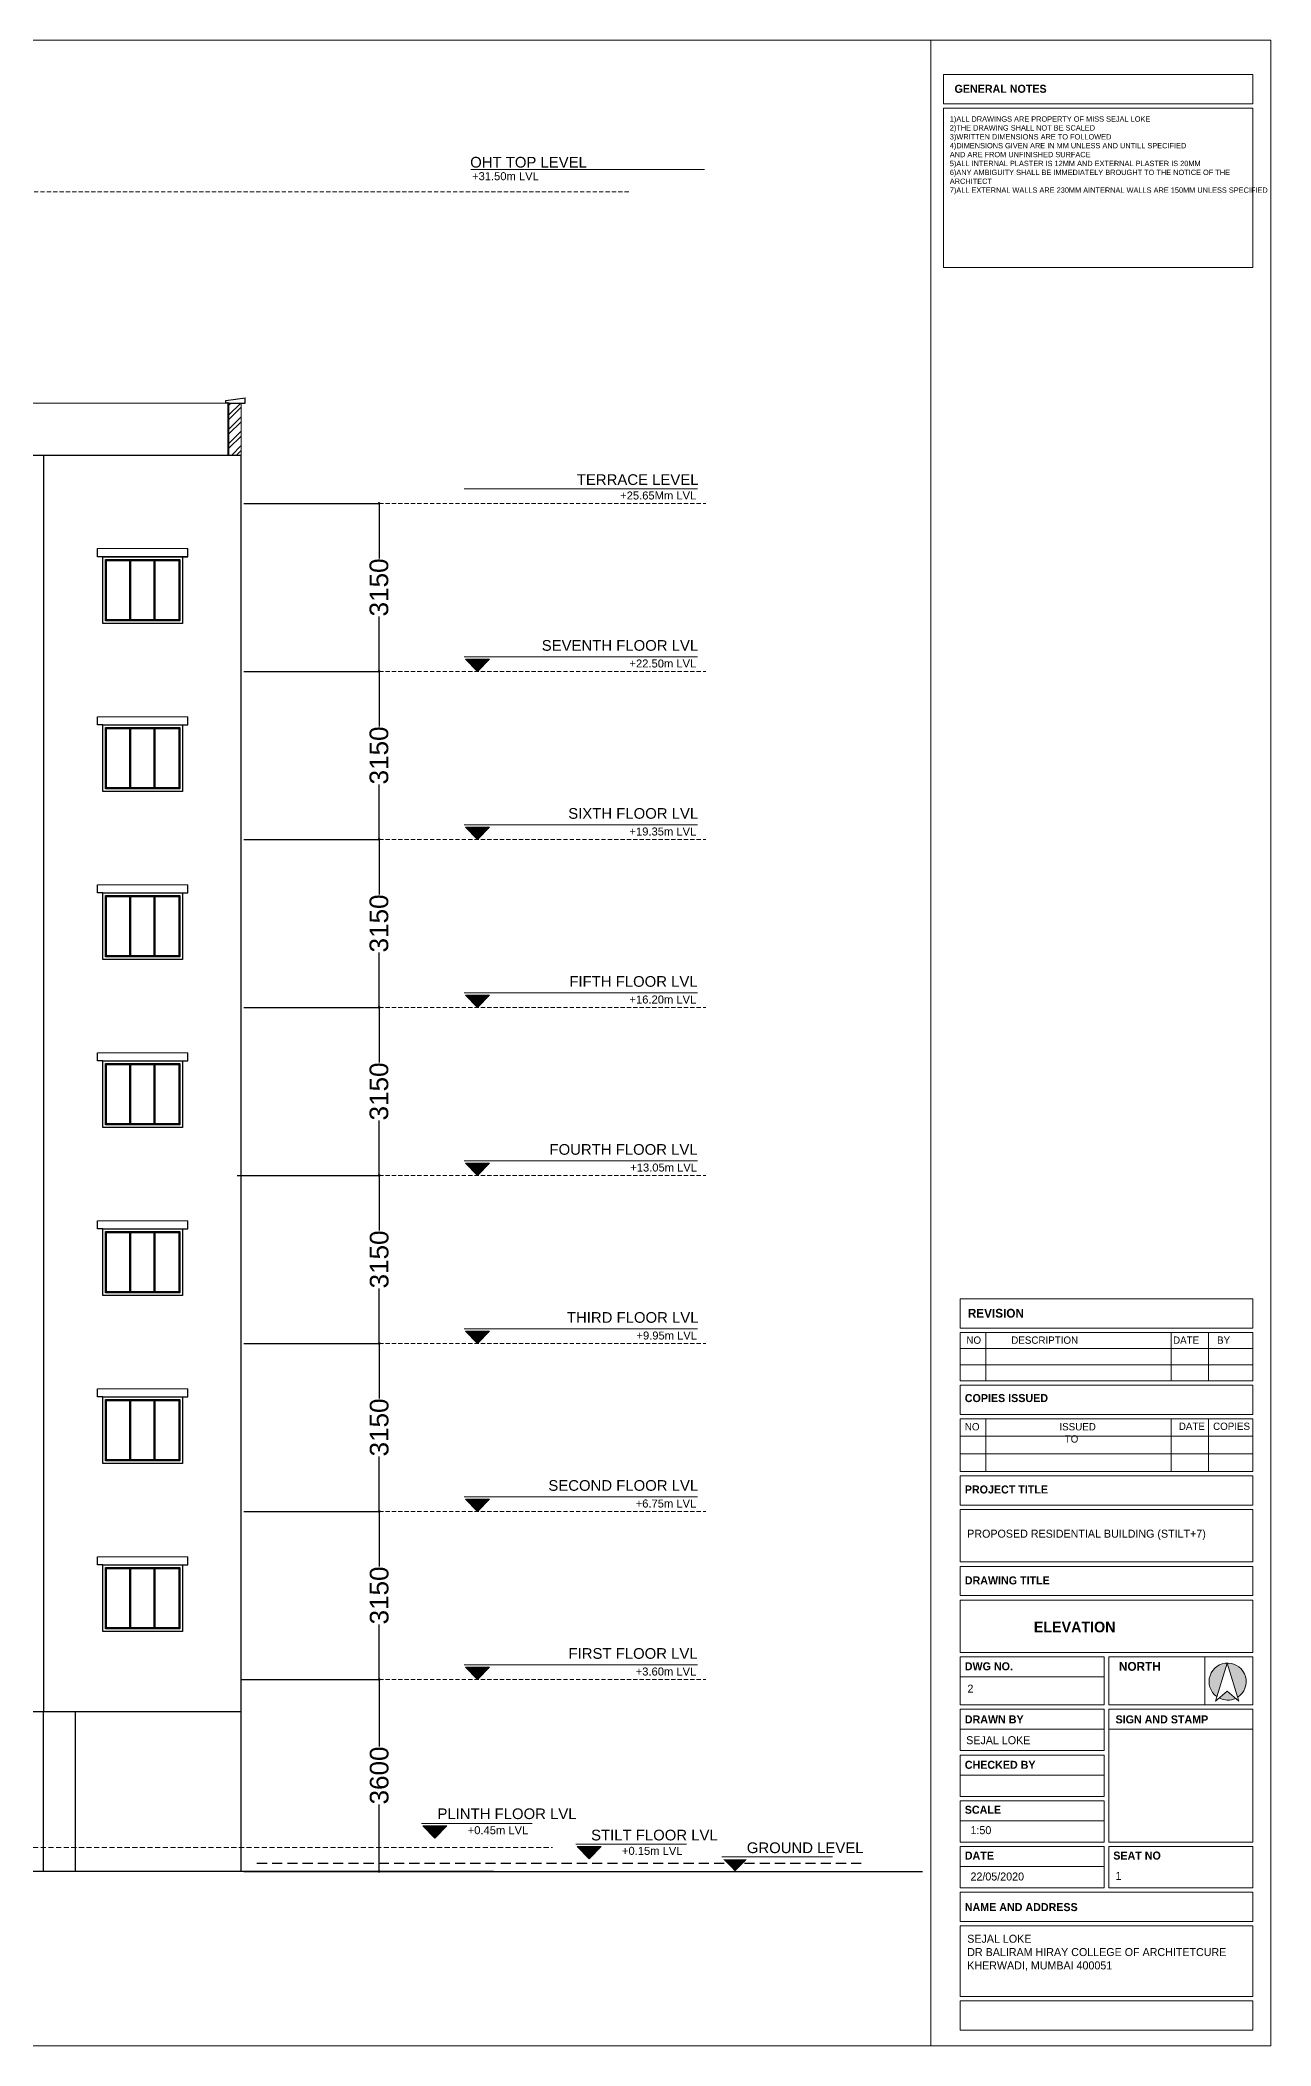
# Model space of a CAD drawing. Header units: millimetres. Extents: x -1932176 to 78768, y -1967 to 1266654.
# Drawn here: x -508562 to -485479, y 388385 to 425992 of the extents above; entities that cross this region are included whole.
import ezdxf

# ---------------------------------------------------------------- set-up
doc = ezdxf.new("R2010")
doc.units = ezdxf.units.MM
for name, pattern in [('DASHED', [0.75, 0.5, -0.25]), ('DASHED2', [9.525, 6.35, -3.175]), ('HIDDEN2', [4.7625, 3.175, -1.5875])]:
    doc.linetypes.add(name, pattern=pattern)
for name, color, linetype, lineweight in [('HATCH', 250, 'Continuous', 13), ('LEVEL', 252, 'Continuous', 13), ('NAMES', 252, 'Continuous', 15), ('PLASTER', 252, 'Continuous', 15), ('SHEET', 7, 'Continuous', 13)]:
    doc.layers.add(name, color=color, linetype=linetype, lineweight=lineweight)
doc.styles.add('20 scale', font='ARIALN.TTF', dxfattribs={"height": 0.2})
doc.styles.get("Standard").update_dxf_attribs({"font": 'arial.ttf'})
doc.dimstyles.new('SOP', dxfattribs={"dimtxt": 350, "dimasz": 50, "dimexe": 0.18, "dimexo": 0.0625, "dimgap": 20, "dimtad": 0, "dimdec": 0, "dimzin": 0, "dimdsep": 46, "dimtxsty": 'Standard', "dimblk": 'DOT', "dimcen": 0.9, "dimadec": 0, "dimazin": 0, "dimtfac": 1, "dimtdec": 0, "dimtofl": 0, "dimtmove": 0, "dimatfit": 3, "dimfxl": 1, "dimtolj": 1, "dimtzin": 0, "dimarcsym": 0})

# ---------------------------------------------------------------- blocks, each defined once
blk = doc.blocks.new('_Dot')
at = {"color": 0, "linetype": 'ByBlock', "lineweight": -2}
blk.add_line((-0.5, 0), (-1, 0), dxfattribs=at)
at = {"color": 0, "linetype": 'ByBlock', "const_width": 0.5}
blk.add_lwpolyline([(-0.25, 0, 1), (0.25, 0, 1)], format="xyb", close=True, dxfattribs=at)
blk = doc.blocks.new('*D606')
at = {"layer": 'Defpoints', "color": 0, "transparency": 16777216}
for p in [(-504789, 395255), (-504743, 391655), (-502201, 391655)]:
    blk.add_point(p, dxfattribs=at)
at = {"layer": 'LEVEL', "color": 0, "lineweight": -2, "transparency": 16777216}
for p, q in [((-504789, 395255), (-502201, 395255)), ((-502201, 395205), (-502201, 393996)), ((-502201, 391705), (-502201, 392913)), ((-504743, 391655), (-502201, 391655))]:
    blk.add_line(p, q, dxfattribs=at)
at = {"layer": 'LEVEL', "color": 0, "lineweight": -2, "transparency": 16777216, "xscale": 50, "yscale": 50, "zscale": 50}
for p, rotation in [((-502201, 395255), 90), ((-502201, 391655), 270)]:
    blk.add_blockref('_Dot', p, dxfattribs=dict(at, rotation=rotation))
at = {"layer": 'LEVEL', "color": 0, "transparency": 16777216, "insert": (-502201, 393455), "char_height": 350, "attachment_point": 5, "rotation": 90}
blk.add_mtext('\\A1;3600', dxfattribs=at)
blk = doc.blocks.new('*D607')
at = {"layer": 'Defpoints', "color": 0, "transparency": 16777216}
for p in [(-504743, 398405), (-502201, 398405), (-504743, 395255)]:
    blk.add_point(p, dxfattribs=at)
at = {"layer": 'LEVEL', "color": 0, "lineweight": -2, "transparency": 16777216}
for p, q in [((-504743, 398405), (-502201, 398405)), ((-502201, 398355), (-502201, 397371)), ((-502201, 395305), (-502201, 396288)), ((-504743, 395255), (-502201, 395255))]:
    blk.add_line(p, q, dxfattribs=at)
at = {"layer": 'LEVEL', "color": 0, "lineweight": -2, "transparency": 16777216, "xscale": 50, "yscale": 50, "zscale": 50}
for p, rotation in [((-502201, 398405), 90), ((-502201, 395255), 270)]:
    blk.add_blockref('_Dot', p, dxfattribs=dict(at, rotation=rotation))
at = {"layer": 'LEVEL', "color": 0, "transparency": 16777216, "insert": (-502201, 396830), "char_height": 350, "attachment_point": 5, "rotation": 90}
blk.add_mtext('\\A1;3150', dxfattribs=at)
blk = doc.blocks.new('*D608')
at = {"layer": 'Defpoints', "color": 0, "transparency": 16777216}
for p in [(-504743, 401555), (-502201, 401555), (-504743, 398405)]:
    blk.add_point(p, dxfattribs=at)
at = {"layer": 'LEVEL', "color": 0, "lineweight": -2, "transparency": 16777216}
for p, q in [((-504743, 401555), (-502201, 401555)), ((-502201, 401505), (-502201, 400521)), ((-502201, 398455), (-502201, 399438)), ((-504743, 398405), (-502201, 398405))]:
    blk.add_line(p, q, dxfattribs=at)
at = {"layer": 'LEVEL', "color": 0, "lineweight": -2, "transparency": 16777216, "xscale": 50, "yscale": 50, "zscale": 50}
for p, rotation in [((-502201, 401555), 90), ((-502201, 398405), 270)]:
    blk.add_blockref('_Dot', p, dxfattribs=dict(at, rotation=rotation))
at = {"layer": 'LEVEL', "color": 0, "transparency": 16777216, "insert": (-502201, 399980), "char_height": 350, "attachment_point": 5, "rotation": 90}
blk.add_mtext('\\A1;3150', dxfattribs=at)
blk = doc.blocks.new('*D609')
at = {"layer": 'Defpoints', "color": 0, "transparency": 16777216}
for p in [(-504865, 404705), (-502201, 404705), (-503472, 401555)]:
    blk.add_point(p, dxfattribs=at)
at = {"layer": 'LEVEL', "color": 0, "lineweight": -2, "transparency": 16777216}
for p, q in [((-504865, 404705), (-502201, 404705)), ((-502201, 404655), (-502201, 403671)), ((-502201, 401605), (-502201, 402588)), ((-503472, 401555), (-502201, 401555))]:
    blk.add_line(p, q, dxfattribs=at)
at = {"layer": 'LEVEL', "color": 0, "lineweight": -2, "transparency": 16777216, "xscale": 50, "yscale": 50, "zscale": 50}
for p, rotation in [((-502201, 404705), 90), ((-502201, 401555), 270)]:
    blk.add_blockref('_Dot', p, dxfattribs=dict(at, rotation=rotation))
at = {"layer": 'LEVEL', "color": 0, "transparency": 16777216, "insert": (-502201, 403130), "char_height": 350, "attachment_point": 5, "rotation": 90}
blk.add_mtext('\\A1;3150', dxfattribs=at)
blk = doc.blocks.new('*D610')
at = {"layer": 'Defpoints', "color": 0, "transparency": 16777216}
for p in [(-504743, 407855), (-502205, 407855), (-503085, 404705)]:
    blk.add_point(p, dxfattribs=at)
at = {"layer": 'LEVEL', "color": 0, "lineweight": -2, "transparency": 16777216}
for p, q in [((-504743, 407855), (-502204, 407855)), ((-502205, 407805), (-502205, 406821)), ((-502205, 404755), (-502205, 405738)), ((-503085, 404705), (-502204, 404705))]:
    blk.add_line(p, q, dxfattribs=at)
at = {"layer": 'LEVEL', "color": 0, "lineweight": -2, "transparency": 16777216, "xscale": 50, "yscale": 50, "zscale": 50}
for p, rotation in [((-502205, 407855), 90), ((-502205, 404705), 270)]:
    blk.add_blockref('_Dot', p, dxfattribs=dict(at, rotation=rotation))
at = {"layer": 'LEVEL', "color": 0, "transparency": 16777216, "insert": (-502205, 406280), "char_height": 350, "attachment_point": 5, "rotation": 90}
blk.add_mtext('\\A1;3150', dxfattribs=at)
blk = doc.blocks.new('*D611')
at = {"layer": 'Defpoints', "color": 0, "transparency": 16777216}
for p in [(-504743, 411005), (-502205, 411005), (-504743, 407855)]:
    blk.add_point(p, dxfattribs=at)
at = {"layer": 'LEVEL', "color": 0, "lineweight": -2, "transparency": 16777216}
for p, q in [((-504743, 411005), (-502204, 411005)), ((-502205, 410955), (-502205, 409971)), ((-502205, 407905), (-502205, 408888)), ((-504743, 407855), (-502204, 407855))]:
    blk.add_line(p, q, dxfattribs=at)
at = {"layer": 'LEVEL', "color": 0, "lineweight": -2, "transparency": 16777216, "xscale": 50, "yscale": 50, "zscale": 50}
for p, rotation in [((-502205, 411005), 90), ((-502205, 407855), 270)]:
    blk.add_blockref('_Dot', p, dxfattribs=dict(at, rotation=rotation))
at = {"layer": 'LEVEL', "color": 0, "transparency": 16777216, "insert": (-502205, 409430), "char_height": 350, "attachment_point": 5, "rotation": 90}
blk.add_mtext('\\A1;3150', dxfattribs=at)
blk = doc.blocks.new('*D612')
at = {"layer": 'Defpoints', "color": 0, "transparency": 16777216}
for p in [(-504743, 414155), (-502205, 414155), (-504743, 411005)]:
    blk.add_point(p, dxfattribs=at)
at = {"layer": 'LEVEL', "color": 0, "lineweight": -2, "transparency": 16777216}
for p, q in [((-504743, 414155), (-502204, 414155)), ((-502205, 414105), (-502205, 413121)), ((-502205, 411055), (-502205, 412038)), ((-504743, 411005), (-502204, 411005))]:
    blk.add_line(p, q, dxfattribs=at)
at = {"layer": 'LEVEL', "color": 0, "lineweight": -2, "transparency": 16777216, "xscale": 50, "yscale": 50, "zscale": 50}
for p, rotation in [((-502205, 414155), 90), ((-502205, 411005), 270)]:
    blk.add_blockref('_Dot', p, dxfattribs=dict(at, rotation=rotation))
at = {"layer": 'LEVEL', "color": 0, "transparency": 16777216, "insert": (-502205, 412580), "char_height": 350, "attachment_point": 5, "rotation": 90}
blk.add_mtext('\\A1;3150', dxfattribs=at)
blk = doc.blocks.new('*D613')
at = {"layer": 'Defpoints', "color": 0, "transparency": 16777216}
for p in [(-504743, 417305), (-502205, 417305), (-503474, 414155)]:
    blk.add_point(p, dxfattribs=at)
at = {"layer": 'LEVEL', "color": 0, "lineweight": -2, "transparency": 16777216}
for p, q in [((-504743, 417305), (-502204, 417305)), ((-502205, 417255), (-502205, 416271)), ((-502205, 414205), (-502205, 415188)), ((-503473, 414155), (-502204, 414155))]:
    blk.add_line(p, q, dxfattribs=at)
at = {"layer": 'LEVEL', "color": 0, "lineweight": -2, "transparency": 16777216, "xscale": 50, "yscale": 50, "zscale": 50}
for p, rotation in [((-502205, 417305), 90), ((-502205, 414155), 270)]:
    blk.add_blockref('_Dot', p, dxfattribs=dict(at, rotation=rotation))
at = {"layer": 'LEVEL', "color": 0, "transparency": 16777216, "insert": (-502205, 415730), "char_height": 350, "attachment_point": 5, "rotation": 90}
blk.add_mtext('\\A1;3150', dxfattribs=at)

msp = doc.modelspace()

# ---------------------------------------------------------------- hatches: boundary and pattern name
at = {"layer": 'HATCH'}
h = msp.add_hatch(dxfattribs=at)
h.set_pattern_fill('ANSI32', color=256, scale=20)
h.set_pattern_definition([(45, (-1335607.8, 125846.54), (-134.70384, 134.70384), []), (45, (-1335517.99, 125846.54), (-134.70384, 134.70384), [])])
h.paths.add_polyline_path([(-527264.24249, 418204.59026), (-527034.24249, 418204.59026), (-527034.24249, 418224.59026), (-527034.18493, 419205.47893), (-527264.18493, 419205.47893)])
h.paths.add_polyline_path([(-504789.04995, 419187.03857), (-505019.04995, 419187.03857), (-505019.04995, 418205.03857), (-504789.04995, 418205.03857)])
at = {"layer": 'NAMES', "linetype": 'Continuous', "lineweight": 20, "ltscale": 2, "transparency": 33554687}
h = msp.add_hatch(color=7, dxfattribs=at)
h.dxf.hatch_style = 1
h.paths.add_polyline_path([(-500583.7094, 414385.00733), (-500359.2273, 414154.59026), (-500134.74519, 414385.00733)])
h = msp.add_hatch(color=7, dxfattribs=at)
h.dxf.hatch_style = 1
h.paths.add_polyline_path([(-500583.7094, 411235.00733), (-500359.2273, 411004.59026), (-500134.74519, 411235.00733)])
h = msp.add_hatch(color=7, dxfattribs=at)
h.dxf.hatch_style = 1
h.paths.add_polyline_path([(-500583.7094, 408085.00733), (-500359.2273, 407854.59026), (-500134.74519, 408085.00733)])
h = msp.add_hatch(color=7, dxfattribs=at)
h.dxf.hatch_style = 1
h.paths.add_polyline_path([(-500583.7094, 404935.00733), (-500359.2273, 404704.59026), (-500134.74519, 404935.00733)])
h = msp.add_hatch(color=7, dxfattribs=at)
h.dxf.hatch_style = 1
h.paths.add_polyline_path([(-500583.7094, 401785.00733), (-500359.2273, 401554.59026), (-500134.74519, 401785.00733)])
h = msp.add_hatch(color=7, dxfattribs=at)
h.dxf.hatch_style = 1
h.paths.add_polyline_path([(-500583.7094, 398635.00733), (-500359.2273, 398404.59026), (-500134.74519, 398635.00733)])
h = msp.add_hatch(color=7, dxfattribs=at)
h.dxf.hatch_style = 1
h.paths.add_polyline_path([(-500583.7094, 395485.00733), (-500359.2273, 395254.59026), (-500134.74519, 395485.00733)])
h = msp.add_hatch(color=7, dxfattribs=at)
h.dxf.hatch_style = 1
h.paths.add_polyline_path([(-501381.05044, 392509.9694), (-501156.56834, 392279.55233), (-500932.08623, 392509.9694)])
h = msp.add_hatch(color=7, dxfattribs=at)
h.dxf.hatch_style = 1
h.paths.add_polyline_path([(-498488.28733, 392122.73897), (-498263.80523, 391892.3219), (-498039.32312, 392122.73897)])
h = msp.add_hatch(color=7, dxfattribs=at)
h.dxf.hatch_style = 1
h.paths.add_polyline_path([(-495751.50634, 391885.00733), (-495527.02423, 391654.59026), (-495302.54213, 391885.00733)])
at = {"layer": 'SHEET', "linetype": 'ByBlock', "lineweight": 20, "transparency": 33554687}
h = msp.add_hatch(color=0, dxfattribs=at)
h.dxf.hatch_style = 1
h.paths.add_polyline_path([(-486298.78537, 395559.35216), (-486101.12685, 394923.77759, 3.231701641), (-486493.60812, 394932.89607)])
h.paths.add_polyline_path([(-486298.78537, 395035.86134), (-486450.47123, 394906.41736, 0.2347967333), (-486141.15225, 394901.34216)])

# ---------------------------------------------------------------- linework, layer by layer
at = {"color": 7, "linetype": 'Continuous', "lineweight": 20, "ltscale": 2}
for p in [(-498166.2722, 423564.80762), (-496103.68118, 423564.80762)]:
    msp.add_line(p, (-500481.49065, 423564.80762), dxfattribs=at)
at = {"color": 7, "linetype": 'HIDDEN2', "lineweight": 20, "ltscale": 25}
msp.add_line((-497522.40245, 423149.59026), (-519283.46901, 423149.59026), dxfattribs=at)
at = {"color": 252, "ltscale": 30}
msp.add_line((-527014.24249, 419204.59026), (-505039.04995, 419187.48688), dxfattribs=at)
at = {"color": 18, "linetype": 'Continuous', "lineweight": 30, "ltscale": 5, "true_color": 0x000000}
for p, q in [((-505080.85594, 419236.59821), (-504718.70828, 419287.86627)), ((-505080.85594, 419186.59821), (-505080.85594, 419236.59821)), ((-505062.38193, 419186.59821), (-505080.85594, 419186.59821)), ((-505014.78211, 419186.59821), (-505048.10014, 419186.59821)), ((-505014.78211, 419186.59821), (-504784.78211, 419186.59821)), ((-504818.64254, 419186.59821), (-504718.70828, 419186.59821)), ((-504718.70828, 419186.59821), (-504718.70828, 419287.86627))]:
    msp.add_line(p, q, dxfattribs=at)
at = {"linetype": 'ByBlock', "lineweight": 20}
for p, q in [((-505019.10751, 419187.48688), (-504789.10751, 419187.48688)), ((-505019.04995, 419187.48688), (-505019.04995, 418204.59026)), ((-504789.04995, 419186.59026), (-505019.04995, 419186.59026)), ((-504789.04995, 418204.59026), (-504789.04995, 419187.48688))]:
    msp.add_line(p, q, dxfattribs=at)
at = {"ltscale": 30}
for p, q in [((-504789.04995, 418204.59026), (-527264.24249, 418204.59026)), ((-508496.60571, 418204.59026), (-508496.60571, 394654.59026)), ((-504789.04995, 391654.59026), (-504789.04995, 418204.59026)), ((-507488.15097, 416304.59026), (-507488.15097, 416456.95839)), ((-505788.15097, 416304.59026), (-505788.15097, 416456.95839)), ((-507388.15097, 416304.59026), (-507488.15097, 416304.59026)), ((-507318.15097, 416234.59026), (-506885.15097, 416234.59026)), ((-506885.15097, 416234.59026), (-506885.15097, 415124.59026)), ((-506865.15097, 416234.59026), (-506865.15097, 415124.59026)), ((-506431.15097, 416234.59026), (-506431.15097, 415124.59026)), ((-505958.15097, 416234.59026), (-506411.15097, 416234.59026)), ((-506411.15097, 416234.59026), (-506411.15097, 415124.59026)), ((-505888.15097, 416304.59026), (-505788.15097, 416304.59026)), ((-507488.15097, 413154.59026), (-507488.15097, 413306.95839)), ((-505788.15097, 413154.59026), (-505788.15097, 413306.95839)), ((-507388.15097, 413154.59026), (-507488.15097, 413154.59026)), ((-507318.15097, 413084.59026), (-506885.15097, 413084.59026)), ((-506885.15097, 413084.59026), (-506885.15097, 411974.59026)), ((-506865.15097, 413084.59026), (-506865.15097, 411974.59026)), ((-506431.15097, 413084.59026), (-506431.15097, 411974.59026)), ((-505958.15097, 413084.59026), (-506411.15097, 413084.59026)), ((-506411.15097, 413084.59026), (-506411.15097, 411974.59026)), ((-505888.15097, 413154.59026), (-505788.15097, 413154.59026)), ((-507488.15097, 410004.59026), (-507488.15097, 410156.95839)), ((-507388.15097, 410004.59026), (-507488.15097, 410004.59026)), ((-507318.15097, 409934.59026), (-506885.15097, 409934.59026)), ((-506885.15097, 409934.59026), (-506885.15097, 408824.59026)), ((-506865.15097, 409934.59026), (-506865.15097, 408824.59026)), ((-506431.15097, 409934.59026), (-506431.15097, 408824.59026)), ((-505958.15097, 409934.59026), (-506411.15097, 409934.59026)), ((-506411.15097, 409934.59026), (-506411.15097, 408824.59026)), ((-505888.15097, 410004.59026), (-505788.15097, 410004.59026)), ((-505788.15097, 410004.59026), (-505788.15097, 410156.95839)), ((-507488.15097, 406854.59026), (-507488.15097, 407006.95839)), ((-505788.15097, 406854.59026), (-505788.15097, 407006.95839)), ((-507388.15097, 406854.59026), (-507488.15097, 406854.59026)), ((-507318.15097, 406784.59026), (-506885.15097, 406784.59026)), ((-506885.15097, 406784.59026), (-506885.15097, 405674.59026)), ((-506865.15097, 406784.59026), (-506865.15097, 405674.59026)), ((-506431.15097, 406784.59026), (-506431.15097, 405674.59026)), ((-505958.15097, 406784.59026), (-506411.15097, 406784.59026)), ((-506411.15097, 406784.59026), (-506411.15097, 405674.59026)), ((-505888.15097, 406854.59026), (-505788.15097, 406854.59026)), ((-507488.15097, 403704.59026), (-507488.15097, 403856.95839)), ((-507388.15097, 403704.59026), (-507488.15097, 403704.59026)), ((-507318.15097, 403634.59026), (-506885.15097, 403634.59026)), ((-506885.15097, 403634.59026), (-506885.15097, 402524.59026)), ((-506865.15097, 403634.59026), (-506865.15097, 402524.59026)), ((-506431.15097, 403634.59026), (-506431.15097, 402524.59026)), ((-505958.15097, 403634.59026), (-506411.15097, 403634.59026)), ((-506411.15097, 403634.59026), (-506411.15097, 402524.59026)), ((-505888.15097, 403704.59026), (-505788.15097, 403704.59026)), ((-505788.15097, 403704.59026), (-505788.15097, 403856.95839)), ((-507488.15097, 400554.59026), (-507488.15097, 400706.95839)), ((-507388.15097, 400554.59026), (-507488.15097, 400554.59026)), ((-505888.15097, 400554.59026), (-505788.15097, 400554.59026)), ((-505788.15097, 400554.59026), (-505788.15097, 400706.95839)), ((-507318.15097, 400484.59026), (-506885.15097, 400484.59026)), ((-506885.15097, 400484.59026), (-506885.15097, 399374.59026)), ((-506865.15097, 400484.59026), (-506865.15097, 399374.59026)), ((-506431.15097, 400484.59026), (-506431.15097, 399374.59026)), ((-505958.15097, 400484.59026), (-506411.15097, 400484.59026)), ((-506411.15097, 400484.59026), (-506411.15097, 399374.59026)), ((-507488.15097, 397404.59026), (-507488.15097, 397556.95839)), ((-505788.15097, 397404.59026), (-505788.15097, 397556.95839)), ((-507388.15097, 397404.59026), (-507488.15097, 397404.59026)), ((-507318.15097, 397334.59026), (-506885.15097, 397334.59026)), ((-506885.15097, 397334.59026), (-506885.15097, 396224.59026)), ((-506865.15097, 397334.59026), (-506865.15097, 396224.59026)), ((-506431.15097, 397334.59026), (-506431.15097, 396224.59026)), ((-505958.15097, 397334.59026), (-506411.15097, 397334.59026)), ((-506411.15097, 397334.59026), (-506411.15097, 396224.59026)), ((-505888.15097, 397404.59026), (-505788.15097, 397404.59026)), ((-527244.24249, 394654.59026), (-504789.04995, 394654.59026)), ((-508496.60571, 391654.59026), (-508496.60571, 394654.59026)), ((-507896.60571, 391654.59026), (-507896.60571, 394654.59026)), ((-500061.29465, 391654.59026), (-534206.5955, 391654.59026)), ((-502154.19316, 391654.59026), (-529449.42714, 391654.59026)), ((-504742.74057, 391654.59026), (-492012.88384, 391654.59026))]:
    msp.add_line(p, q, dxfattribs=at)
msp.add_line((-505019.04995, 418204.59026), (-505019.04995, 418224.59026))
at = {"linetype": 'Continuous', "lineweight": 15, "ltscale": 50}
for p, q in [((-505788.15097, 416456.95839), (-507488.15097, 416456.95839)), ((-505788.15097, 413306.95839), (-507488.15097, 413306.95839)), ((-505788.15097, 410156.95839), (-507488.15097, 410156.95839)), ((-505788.15097, 407006.95839), (-507488.15097, 407006.95839)), ((-505788.15097, 403856.95839), (-507488.15097, 403856.95839)), ((-505788.15097, 400706.95839), (-507488.15097, 400706.95839)), ((-505788.15097, 397556.95839), (-507488.15097, 397556.95839))]:
    msp.add_line(p, q, dxfattribs=at)
at = {"linetype": 'Continuous', "lineweight": 13, "ltscale": 50}
for p, q in [((-505788.15097, 416306.95839), (-507488.15097, 416306.95839)), ((-505788.15097, 413156.95839), (-507488.15097, 413156.95839)), ((-505788.15097, 410006.95839), (-507488.15097, 410006.95839)), ((-505788.15097, 406856.95839), (-507488.15097, 406856.95839)), ((-505788.15097, 403706.95839), (-507488.15097, 403706.95839)), ((-505788.15097, 400556.95839), (-507488.15097, 400556.95839)), ((-505788.15097, 397406.95839), (-507488.15097, 397406.95839))]:
    msp.add_line(p, q, dxfattribs=at)
at = {"linetype": 'DASHED2', "ltscale": 30}
msp.add_line((-493160.43352, 391804.59026), (-504584.28122, 391804.59026), dxfattribs=at)
at = {"ltscale": 30}
for points in [[(-507388.15097, 415054.59026), (-507388.15097, 416304.59026), (-505888.15097, 416304.59026), (-505888.15085, 415054.59026)], [(-507338.15097, 415104.59026), (-507338.15097, 416254.59026), (-505938.15097, 416254.59026), (-505938.15097, 415104.59026)], [(-507318.15097, 415124.59026), (-507318.15097, 416234.59026), (-506885.15097, 416234.59026)], [(-506865.15097, 416234.59026), (-506431.15097, 416234.59026)], [(-506411.15097, 416234.59026), (-505958.15097, 416234.59026), (-505958.15097, 415124.59026)], [(-505888.15085, 415054.59026), (-507388.15097, 415054.59026)], [(-505938.15097, 415104.59026), (-507338.15097, 415104.59026)], [(-506885.15097, 415124.59026), (-507318.15097, 415124.59026)], [(-506431.15097, 415124.59026), (-506865.15097, 415124.59026)], [(-505958.15097, 415124.59026), (-506411.15097, 415124.59026)], [(-507388.15097, 411904.59026), (-507388.15097, 413154.59026), (-505888.15097, 413154.59026), (-505888.15085, 411904.59026)], [(-507338.15097, 411954.59026), (-507338.15097, 413104.59026), (-505938.15097, 413104.59026), (-505938.15097, 411954.59026)], [(-507318.15097, 411974.59026), (-507318.15097, 413084.59026), (-506885.15097, 413084.59026)], [(-506865.15097, 413084.59026), (-506431.15097, 413084.59026)], [(-506411.15097, 413084.59026), (-505958.15097, 413084.59026), (-505958.15097, 411974.59026)], [(-505888.15085, 411904.59026), (-507388.15097, 411904.59026)], [(-505938.15097, 411954.59026), (-507338.15097, 411954.59026)], [(-506885.15097, 411974.59026), (-507318.15097, 411974.59026)], [(-506431.15097, 411974.59026), (-506865.15097, 411974.59026)], [(-505958.15097, 411974.59026), (-506411.15097, 411974.59026)], [(-507388.15097, 408754.59026), (-507388.15097, 410004.59026), (-505888.15097, 410004.59026), (-505888.15085, 408754.59026)], [(-507338.15097, 408804.59026), (-507338.15097, 409954.59026), (-505938.15097, 409954.59026), (-505938.15097, 408804.59026)], [(-507318.15097, 408824.59026), (-507318.15097, 409934.59026), (-506885.15097, 409934.59026)], [(-506865.15097, 409934.59026), (-506431.15097, 409934.59026)], [(-506411.15097, 409934.59026), (-505958.15097, 409934.59026), (-505958.15097, 408824.59026)], [(-505938.15097, 408804.59026), (-507338.15097, 408804.59026)], [(-506885.15097, 408824.59026), (-507318.15097, 408824.59026)], [(-506431.15097, 408824.59026), (-506865.15097, 408824.59026)], [(-505958.15097, 408824.59026), (-506411.15097, 408824.59026)], [(-505888.15085, 408754.59026), (-507388.15097, 408754.59026)], [(-507388.15097, 405604.59026), (-507388.15097, 406854.59026), (-505888.15097, 406854.59026), (-505888.15085, 405604.59026)], [(-507338.15097, 405654.59026), (-507338.15097, 406804.59026), (-505938.15097, 406804.59026), (-505938.15097, 405654.59026)], [(-507318.15097, 405674.59026), (-507318.15097, 406784.59026), (-506885.15097, 406784.59026)], [(-506865.15097, 406784.59026), (-506431.15097, 406784.59026)], [(-506411.15097, 406784.59026), (-505958.15097, 406784.59026), (-505958.15097, 405674.59026)], [(-505888.15085, 405604.59026), (-507388.15097, 405604.59026)], [(-505938.15097, 405654.59026), (-507338.15097, 405654.59026)], [(-506885.15097, 405674.59026), (-507318.15097, 405674.59026)], [(-506431.15097, 405674.59026), (-506865.15097, 405674.59026)], [(-505958.15097, 405674.59026), (-506411.15097, 405674.59026)], [(-507388.15097, 402454.59026), (-507388.15097, 403704.59026), (-505888.15097, 403704.59026), (-505888.15085, 402454.59026)], [(-507338.15097, 402504.59026), (-507338.15097, 403654.59026), (-505938.15097, 403654.59026), (-505938.15097, 402504.59026)], [(-507318.15097, 402524.59026), (-507318.15097, 403634.59026), (-506885.15097, 403634.59026)], [(-506865.15097, 403634.59026), (-506431.15097, 403634.59026)], [(-506411.15097, 403634.59026), (-505958.15097, 403634.59026), (-505958.15097, 402524.59026)], [(-505888.15085, 402454.59026), (-507388.15097, 402454.59026)], [(-505938.15097, 402504.59026), (-507338.15097, 402504.59026)], [(-506885.15097, 402524.59026), (-507318.15097, 402524.59026)], [(-506431.15097, 402524.59026), (-506865.15097, 402524.59026)], [(-505958.15097, 402524.59026), (-506411.15097, 402524.59026)], [(-507388.15097, 399304.59026), (-507388.15097, 400554.59026), (-505888.15097, 400554.59026), (-505888.15085, 399304.59026)], [(-507338.15097, 399354.59026), (-507338.15097, 400504.59026), (-505938.15097, 400504.59026), (-505938.15097, 399354.59026)], [(-507318.15097, 399374.59026), (-507318.15097, 400484.59026), (-506885.15097, 400484.59026)], [(-506865.15097, 400484.59026), (-506431.15097, 400484.59026)], [(-506411.15097, 400484.59026), (-505958.15097, 400484.59026), (-505958.15097, 399374.59026)], [(-505888.15085, 399304.59026), (-507388.15097, 399304.59026)], [(-505938.15097, 399354.59026), (-507338.15097, 399354.59026)], [(-506885.15097, 399374.59026), (-507318.15097, 399374.59026)], [(-506431.15097, 399374.59026), (-506865.15097, 399374.59026)], [(-505958.15097, 399374.59026), (-506411.15097, 399374.59026)], [(-507388.15097, 396154.59026), (-507388.15097, 397404.59026), (-505888.15097, 397404.59026), (-505888.15085, 396154.59026)], [(-507338.15097, 396204.59026), (-507338.15097, 397354.59026), (-505938.15097, 397354.59026), (-505938.15097, 396204.59026)], [(-507318.15097, 396224.59026), (-507318.15097, 397334.59026), (-506885.15097, 397334.59026)], [(-506865.15097, 397334.59026), (-506431.15097, 397334.59026)], [(-506411.15097, 397334.59026), (-505958.15097, 397334.59026), (-505958.15097, 396224.59026)], [(-505888.15085, 396154.59026), (-507388.15097, 396154.59026)], [(-505938.15097, 396204.59026), (-507338.15097, 396204.59026)], [(-506885.15097, 396224.59026), (-507318.15097, 396224.59026)], [(-506431.15097, 396224.59026), (-506865.15097, 396224.59026)], [(-505958.15097, 396224.59026), (-506411.15097, 396224.59026)]]:
    msp.add_lwpolyline(points, dxfattribs=at)
msp.add_arc((-505055.24103, 419186.59821), 7.14089, 0, 180)
at = {"layer": 'NAMES', "color": 7, "linetype": 'Continuous', "lineweight": 20, "ltscale": 2}
for p, q in [((-500608.848, 417578.3219), (-496231.03854, 417578.3219)), ((-498546.25698, 417578.3219), (-496231.03854, 417578.3219)), ((-500608.848, 414428.3219), (-496231.03854, 414428.3219)), ((-498546.25698, 414428.3219), (-496231.03854, 414428.3219)), ((-500359.2273, 414154.59026), (-500583.7094, 414385.00733)), ((-500583.7094, 414385.00733), (-500134.74519, 414385.00733)), ((-500359.2273, 414154.59026), (-500134.74519, 414385.00733)), ((-500608.848, 411278.3219), (-496231.03854, 411278.3219)), ((-500359.2273, 411004.59026), (-500583.7094, 411235.00733)), ((-500583.7094, 411235.00733), (-500134.74519, 411235.00733)), ((-500359.2273, 411004.59026), (-500134.74519, 411235.00733)), ((-498546.25698, 411278.3219), (-496231.03854, 411278.3219)), ((-500608.848, 408128.3219), (-496231.03854, 408128.3219)), ((-500359.2273, 407854.59026), (-500583.7094, 408085.00733)), ((-500583.7094, 408085.00733), (-500134.74519, 408085.00733)), ((-500359.2273, 407854.59026), (-500134.74519, 408085.00733)), ((-500608.848, 404978.3219), (-496231.03854, 404978.3219)), ((-500359.2273, 404704.59026), (-500583.7094, 404935.00733)), ((-500583.7094, 404935.00733), (-500134.74519, 404935.00733)), ((-500359.2273, 404704.59026), (-500134.74519, 404935.00733)), ((-498546.25698, 404978.3219), (-496231.03854, 404978.3219)), ((-500608.848, 401828.3219), (-496231.03854, 401828.3219)), ((-500359.2273, 401554.59026), (-500583.7094, 401785.00733)), ((-500583.7094, 401785.00733), (-500134.74519, 401785.00733)), ((-500359.2273, 401554.59026), (-500134.74519, 401785.00733)), ((-498546.25698, 401828.3219), (-496231.03854, 401828.3219)), ((-500608.848, 398678.3219), (-496231.03854, 398678.3219)), ((-500359.2273, 398404.59026), (-500583.7094, 398635.00733)), ((-500583.7094, 398635.00733), (-500134.74519, 398635.00733)), ((-500359.2273, 398404.59026), (-500134.74519, 398635.00733)), ((-498546.25698, 398678.3219), (-496231.03854, 398678.3219)), ((-500608.848, 395528.3219), (-496231.03854, 395528.3219)), ((-500359.2273, 395254.59026), (-500583.7094, 395485.00733)), ((-500583.7094, 395485.00733), (-500134.74519, 395485.00733)), ((-500359.2273, 395254.59026), (-500134.74519, 395485.00733)), ((-498546.25698, 395528.3219), (-496231.03854, 395528.3219)), ((-501406.18904, 392553.28397), (-499332.25019, 392553.28397)), ((-501156.56834, 392279.55233), (-501381.05044, 392509.9694)), ((-501381.05044, 392509.9694), (-500932.08623, 392509.9694)), ((-501156.56834, 392279.55233), (-500932.08623, 392509.9694)), ((-498513.42593, 392166.05354), (-496439.48708, 392166.05354)), ((-498263.80523, 391892.3219), (-498488.28733, 392122.73897)), ((-498488.28733, 392122.73897), (-498039.32312, 392122.73897)), ((-498263.80523, 391892.3219), (-498039.32312, 392122.73897)), ((-495776.64494, 391928.3219), (-493702.70609, 391928.3219))]:
    msp.add_line(p, q, dxfattribs=at)
at = {"layer": 'NAMES', "color": 7, "linetype": 'HIDDEN2', "lineweight": 20, "ltscale": 25}
for p, q in [((-502201.42311, 417304.59026), (-496073.39521, 417304.59026)), ((-502201.42311, 414154.59026), (-496073.39521, 414154.59026)), ((-502201.42311, 411004.59026), (-496073.39521, 411004.59026)), ((-502201.42311, 407854.59026), (-496073.39521, 407854.59026)), ((-502201.42311, 404704.59026), (-496073.39521, 404704.59026)), ((-502201.42311, 401554.59026), (-496073.39521, 401554.59026)), ((-502201.42311, 398404.59026), (-496073.39521, 398404.59026)), ((-502201.42311, 395254.59026), (-496073.39521, 395254.59026))]:
    msp.add_line(p, q, dxfattribs=at)
at = {"layer": 'NAMES', "color": 7, "linetype": 'DASHED', "lineweight": 20, "ltscale": 25}
msp.add_line((-496696.0207, 404704.59026), (-496699.60597, 404704.59026), dxfattribs=at)
at = {"layer": 'NAMES', "linetype": 'HIDDEN2', "lineweight": 20, "ltscale": 30}
msp.add_line((-527264.24249, 392104.59026), (-498954.77977, 392104.59026), dxfattribs=at)
at = {"layer": 'PLASTER', "linetype": 'ByBlock', "lineweight": 20}
msp.add_line((-505039.04995, 419187.48688), (-505039.04995, 418204.59026), dxfattribs=at)
at = {"layer": 'SHEET'}
msp.add_line((-491858.13964, 425991.86818), (-491858.13964, 388385.08004), dxfattribs=at)
at = {"layer": 'SHEET', "color": 18, "linetype": 'ByBlock', "lineweight": 9, "true_color": 0x000000}
for p, q in [((-485818.41889, 424797.58336), (-485818.41889, 425346.2889)), ((-485818.41889, 421730.35451), (-485818.41889, 424715.27753)), ((-491620.07132, 421730.35451), (-485818.41889, 421730.35451))]:
    msp.add_line(p, q, dxfattribs=at)
at = {"layer": 'SHEET', "color": 18, "linetype": 'Continuous', "lineweight": 9, "ltscale": 50, "true_color": 0x000000}
msp.add_line((-491620.07132, 424797.58336), (-486133.01588, 424797.58336), dxfattribs=at)
at = {"layer": 'SHEET', "color": 18, "linetype": 'Continuous', "lineweight": 9, "ltscale": 2.5, "true_color": 0x000000}
for p, q in [((-486133.01588, 424715.27753), (-491620.07132, 424715.27753)), ((-485818.41889, 424715.27753), (-491620.07132, 424715.27753)), ((-485818.41889, 402390.68355), (-485818.41889, 401854.53007)), ((-485818.41889, 401841.978), (-485818.41889, 402390.68355)), ((-491305.47433, 401759.67217), (-485818.41889, 401759.67217)), ((-491305.47433, 401759.67217), (-491305.47433, 400856.15631)), ((-490826.56845, 401759.67217), (-490826.56845, 400856.15631)), ((-487349.90644, 401759.67217), (-487349.90644, 400856.15631)), ((-486646.28583, 401759.67217), (-486646.28583, 400856.15631)), ((-485818.41889, 401759.67217), (-485818.41889, 400856.15631)), ((-491305.47433, 401458.50022), (-485818.41889, 401458.50022)), ((-491305.47433, 401157.32826), (-485818.41889, 401157.32826)), ((-485818.41889, 400856.15631), (-491305.47433, 400856.15631)), ((-485818.41889, 400773.85048), (-485818.41889, 400225.14493)), ((-491305.47433, 399157.01741), (-491305.47433, 400142.8391)), ((-491305.47433, 400142.8391), (-485818.41889, 400142.8391)), ((-490826.56845, 400142.8391), (-490826.56845, 399157.01741)), ((-487349.90644, 400142.8391), (-487349.90644, 399157.01741)), ((-486646.28583, 400142.8391), (-486646.28583, 399157.01741)), ((-485818.41889, 400142.8391), (-485818.41889, 399157.01741)), ((-491305.47433, 399814.23187), (-485818.41889, 399814.23187)), ((-491305.47433, 399485.62464), (-485818.41889, 399485.62464)), ((-485818.41889, 399157.01741), (-491305.47433, 399157.01741)), ((-488603.09953, 394777.85245), (-488603.09953, 395676.43377)), ((-488520.7937, 394777.85245), (-488520.7937, 395676.43377)), ((-486717.00021, 395676.43377), (-486717.00021, 394777.85245)), ((-488603.09953, 393920.42204), (-488603.09953, 394695.54662)), ((-488520.7937, 392205.56121), (-488520.7937, 394695.54662)), ((-488603.09953, 393062.99162), (-488603.09953, 393838.11621)), ((-488603.09953, 392205.56121), (-488603.09953, 392980.68579)), ((-488603.09953, 391348.1308), (-488603.09953, 392123.25538)), ((-488520.7937, 392205.56121), (-485818.41889, 392205.56121)), ((-488520.7937, 391348.1308), (-488520.7937, 392123.25538)), ((-488520.7937, 392123.25538), (-485818.41889, 392123.25538)), ((-488520.7937, 391348.1308), (-485818.41889, 391348.1308)), ((-491305.47433, 388679.97209), (-489426.15784, 388679.97209)), ((-485818.41889, 388679.97209), (-491305.47433, 388679.97209))]:
    msp.add_line(p, q, dxfattribs=at)
at = {"layer": 'SHEET', "linetype": 'ByBlock', "lineweight": 20}
for p, q in [((-486520.40167, 394846.74091), (-486298.78537, 395559.35216)), ((-486077.16907, 394846.74091), (-486298.78537, 395559.35216)), ((-486520.40167, 394846.74091), (-486298.78537, 395035.86134)), ((-486077.16907, 394846.74091), (-486298.78537, 395035.86134))]:
    msp.add_line(p, q, dxfattribs=at)
at = {"layer": 'SHEET'}
msp.add_lwpolyline([(-535414.45101, 425991.86818), (-485478.69648, 425991.86818), (-485478.69648, 388385.08004), (-535414.45101, 388385.08004)], close=True, dxfattribs=at)
at = {"layer": 'SHEET', "color": 18, "linetype": 'Continuous', "lineweight": 9, "ltscale": 2.5, "true_color": 0x000000}
for points in [[(-485818.41889, 424797.58336), (-491620.07132, 424797.58336), (-491620.07132, 425346.2889), (-485818.41889, 425346.2889)], [(-491620.07132, 422279.06005), (-491620.07132, 424715.27753)], [(-485818.41889, 401841.978), (-491305.47433, 401841.978), (-491305.47433, 402390.68355), (-485818.41889, 402390.68355)], [(-489426.15784, 400773.85048), (-491305.47433, 400773.85048)], [(-491305.47433, 400225.14493), (-491305.47433, 400773.85048)], [(-485818.41889, 400225.14493), (-491305.47433, 400225.14493), (-491305.47433, 400773.85048), (-485818.41889, 400773.85048)], [(-491305.47433, 399157.01741), (-491305.47433, 400142.8391)], [(-485818.41889, 399074.71158), (-491305.47433, 399074.71158)], [(-491305.47433, 398526.00603), (-491305.47433, 399074.71158)], [(-491305.47433, 397457.8785), (-491305.47433, 398443.7002)], [(-485818.41889, 397375.57267), (-491305.47433, 397375.57267)], [(-491305.47433, 396826.86713), (-491305.47433, 397375.57267)], [(-491305.47433, 395758.7396), (-491305.47433, 396744.5613)], [(-488603.09953, 395301.96596), (-491305.47433, 395301.96596), (-491305.47433, 395676.43377), (-488603.09953, 395676.43377)], [(-488520.7937, 395676.43377), (-485818.41889, 395676.43377)], [(-485818.41889, 395676.43377), (-485818.41889, 394777.85245)], [(-488603.09953, 394777.85245), (-491305.47433, 394777.85245), (-491305.47433, 395301.96596), (-488603.09953, 395301.96596)], [(-488603.09953, 394321.07881), (-491305.47433, 394321.07881), (-491305.47433, 394695.54662), (-488603.09953, 394695.54662)], [(-485818.41889, 394777.85245), (-488520.7937, 394777.85245)], [(-488520.7937, 394695.54662), (-485818.41889, 394695.54662)], [(-485818.41889, 394695.54662), (-485818.41889, 392205.56121)], [(-488603.09953, 393920.42204), (-491305.47433, 393920.42204), (-491305.47433, 394321.07881), (-488603.09953, 394321.07881)], [(-488520.7937, 394321.07881), (-485818.41889, 394321.07881)], [(-488603.09953, 393463.6484), (-491305.47433, 393463.6484), (-491305.47433, 393838.11621), (-488603.09953, 393838.11621)], [(-488603.09953, 393062.99162), (-491305.47433, 393062.99162), (-491305.47433, 393463.6484), (-488603.09953, 393463.6484)], [(-488603.09953, 392606.21799), (-491305.47433, 392606.21799), (-491305.47433, 392980.68579), (-488603.09953, 392980.68579)], [(-488603.09953, 392205.56121), (-491305.47433, 392205.56121), (-491305.47433, 392606.21799), (-488603.09953, 392606.21799)], [(-488603.09953, 391748.78757), (-491305.47433, 391748.78757), (-491305.47433, 392123.25538), (-488603.09953, 392123.25538)], [(-485818.41889, 392123.25538), (-485818.41889, 391348.1308)], [(-488603.09953, 391348.1308), (-491305.47433, 391348.1308), (-491305.47433, 391748.78757), (-488603.09953, 391748.78757)], [(-485818.41889, 391265.82497), (-491305.47433, 391265.82497)]]:
    msp.add_lwpolyline(points, dxfattribs=at)
at = {"layer": 'SHEET', "color": 18, "linetype": 'Continuous', "lineweight": 9, "ltscale": 50, "true_color": 0x000000}
msp.add_lwpolyline([(-491620.07132, 421730.35451), (-491620.07132, 422279.06005)], dxfattribs=at)
at = {"layer": 'SHEET', "color": 18, "linetype": 'Continuous', "lineweight": 9, "ltscale": 2.5, "true_color": 0x000000}
for points in [[(-491305.47433, 399074.71158), (-485818.41889, 399074.71158), (-485818.41889, 398526.00603), (-491305.47433, 398526.00603)], [(-491305.47433, 398443.7002), (-485818.41889, 398443.7002), (-485818.41889, 397457.8785), (-491305.47433, 397457.8785)], [(-491305.47433, 397375.57267), (-485818.41889, 397375.57267), (-485818.41889, 396826.86713), (-491305.47433, 396826.86713)], [(-491305.47433, 396744.5613), (-485818.41889, 396744.5613), (-485818.41889, 395758.7396), (-491305.47433, 395758.7396)], [(-491305.47433, 391265.82497), (-485818.41889, 391265.82497), (-485818.41889, 390717.11942), (-491305.47433, 390717.11942)], [(-491305.47433, 390634.81359), (-485818.41889, 390634.81359), (-485818.41889, 389310.98347), (-491305.47433, 389310.98347)], [(-491305.47433, 389228.67764), (-485818.41889, 389228.67764), (-485818.41889, 388679.97209), (-491305.47433, 388679.97209)]]:
    msp.add_lwpolyline(points, close=True, dxfattribs=at)
at = {"layer": 'SHEET', "linetype": 'ByBlock', "lineweight": 20}
for start, end in [(303.056834928, 234.281348043), (242.632966002, 295.487021518)]:
    msp.add_arc((-486290.70582, 395215.07061), 347.55116, start, end, dxfattribs=at)

# ---------------------------------------------------------------- texts
at = {"color": 7, "linetype": 'Continuous', "lineweight": 20, "ltscale": 2}
for s, height, p in [('OHT TOP LEVEL ', 200, (-500495.94068, 423602.43912)), ('+31.50m LVL', 150, (-500460.80647, 423365.42854))]:
    msp.add_text(s, height=height, dxfattribs=at).set_placement(p)
at = {"layer": 'NAMES', "color": 7, "linetype": 'Continuous', "lineweight": 20, "ltscale": 2}
for s, height, p in [('TERRACE LEVEL', 200, (-498495.71539, 417651.72934)), ('+25.65Mm LVL', 150, (-497682.86187, 417378.94281)), ('SEVENTH FLOOR LVL', 200, (-499153.69629, 414542.67903)), ('+22.50m LVL', 150, (-497508.30526, 414228.94281)), ('SIXTH FLOOR LVL', 200, (-498656.83408, 411392.67903)), ('+19.35m LVL', 150, (-497508.30526, 411078.94281)), ('FIFTH FLOOR LVL', 200, (-498635.82453, 408242.67903)), ('+16.20m LVL', 150, (-497508.30526, 407928.94281)), ('FOURTH FLOOR LVL', 200, (-499008.40297, 405092.67903)), ('+13.05m LVL', 150, (-497494.10773, 404778.94281)), ('THIRD FLOOR LVL', 200, (-498681.66354, 401942.67903)), ('+9.95m LVL', 150, (-497377.56612, 401628.94281)), ('SECOND FLOOR LVL ', 200, (-499029.41252, 398792.67903)), ('+6.75m LVL', 150, (-497391.76365, 398478.94281)), ('FIRST FLOOR LVL ', 200, (-498651.51348, 395642.67903)), ('+3.60m LVL', 150, (-497391.76365, 395328.94281)), ('PLINTH FLOOR LVL ', 200, (-501108.79701, 392637.13912)), ('+0.45m LVL', 150, (-500542.22991, 392353.90489)), ('STILT FLOOR LVL ', 200, (-498228.43197, 392237.27323)), ('+0.15m LVL', 150, (-497649.4668, 391966.67446)), ('GROUND LEVEL', 200, (-495307.61277, 391999.54158))]:
    msp.add_text(s, height=height, dxfattribs=at).set_placement(p)
at = {"layer": 'SHEET', "linetype": 'ByBlock', "lineweight": 20, "attachment_point": 1}
for s, width, insert, char_height in [('{\\fCentury Gothic|b1|i0|c0|p34;GENERAL NOTES}', 2437.1509055, (-491412.13232, 425154.01116), 150), ('{\\fCentury Gothic|b1|i0|c0|p34;COPIES ISSUED}', 2437.1509055, (-491219.32832, 400605.69156), 150), ('{\\fCentury Gothic|b1|i0|c0|p34;PROJECT TITLE}', 2437.1509055, (-491219.32832, 398892.35698), 150), ('{\\fCentury Gothic|b0|i0|c0|p34;PROPOSED RESIDENTIAL BUILDING (STILT+7)}', 4907.5748606, (-491173.83801, 398063.54159), 150), ('{\\fCentury Gothic|b1|i0|c0|p34;DRAWING TITLE}', 2437.1509055, (-491219.32832, 397187.33269), 150), ('{\\fCentury Gothic|b1|i0|c0|p34;ELEVATION }', 4907.5748606, (-489924.01348, 396338.88284), 200), ('{\\fCentury Gothic|b1|i0|c0|p34;DWG NO.}', 2437.1509055, (-491219.32832, 395577.41255), 150), ('{\\fCentury Gothic|b1|i0|c0|p34;DRAWN BY}', 2437.1509055, (-491219.32832, 394581.69425), 150), ('{\\fCentury Gothic|b1|i0|c0|p34;SIGN AND STAMP}', 2437.1509055, (-488392.11477, 394581.69425), 150), ('{\\fCentury Gothic|b1|i0|c0|p34;CHECKED BY}', 2437.1509055, (-491219.32832, 393729.76203), 150), ('{\\fCentury Gothic|b1|i0|c0|p34;SCALE}', 2437.1509055, (-491219.32832, 392887.25137), 150), ('{\\fCentury Gothic|b1|i0|c0|p34;DATE}', 2437.1509055, (-491219.32832, 392028.3401), 150), ('{\\fCentury Gothic|b1|i0|c0|p34;SEAT NO }', 2437.1509055, (-488434.64768, 392028.3401), 150), ('{\\fCentury Gothic|b1|i0|c0|p34;NAME AND ADDRESS}', 2437.1509055, (-491219.32832, 391061.98922), 150), ('{\\fCentury Gothic|b0|i0|c0|p34;SEJAL LOKE\\PDR BALIRAM HIRAY COLLEGE OF ARCHITETCURE \\PKHERWADI, MUMBAI 400051}', 4907.5748606, (-491173.83801, 390469.0302), 150)]:
    msp.add_mtext_dynamic_manual_height_columns(s, width=width, gutter_width=57.3737, heights=[0], dxfattribs=dict(at, insert=insert, char_height=char_height))
at = {"layer": 'SHEET', "color": 18, "linetype": 'ByBlock', "lineweight": 9, "true_color": 0x000000, "insert": (-491500.56665, 424562.67282), "char_height": 100, "attachment_point": 1}
msp.add_mtext_dynamic_manual_height_columns('{\\fCentury Gothic|b0|i0|c0|p34;1)ALL DRAWINGS ARE PROPERTY OF MISS SEJAL LOKE\\P2)THE DRAWING SHALL NOT BE SCALED \\P3)WRITTEN DIMENSIONS ARE TO FOLLOWED \\P4)DIMENSIONS GIVEN ARE IN MM UNLESS AND UNTILL SPECIFIED \\PAND ARE FROM UNFINISHED SURFACE \\P5)ALL INTERNAL PLASTER IS 12MM AND EXTERNAL PLASTER IS 20MM\\P6)ANY AMBIGUITY SHALL BE IMMEDIATELY BROUGHT TO THE NOTICE OF THE ARCHITECT \\P7)ALL EXTERNAL WALLS ARE 230MM AINTERNAL WALLS ARE 150MM UNLESS SPECIFIED}', width=5543.582225, gutter_width=57.3737, heights=[0], dxfattribs=at)
at = {"layer": 'SHEET', "color": 18, "linetype": 'Continuous', "lineweight": 9, "ltscale": 50, "true_color": 0x000000, "attachment_point": 1, "style": '20 scale'}
for s, width, heights, insert, char_height in [('{\\fCentury Gothic|b1|i0|c0|p34;REVISION  }', 66.4831048, [6.59764], (-491162.41399, 402203.99443), 164.6116632), ('\\pi-135.47;{\\fCentury Gothic|b0|i0|c0|p34;NO}', 8.7279214, [4.14976], (-491054.15839, 401686.19958), 137.176386), ('\\pi-565.24;{\\fCentury Gothic|b0|i0|c0|p34;DESCRIPTION}', 34.9161875, [4.14976], (-489782.71811, 401686.19958), 137.176386), ('\\pi-215.3;{\\fCentury Gothic|b0|i0|c0|p34;DATE}', 12.8232824, [4.14976], (-487098.5905, 401686.19958), 137.176386), ('\\pi-93.109;{\\fCentury Gothic|b0|i0|c0|p34;BY}', 13.5326087, [4.14976], (-486394.96989, 401686.19958), 137.176386), ('\\pi-135.47;{\\fCentury Gothic|b0|i0|c0|p34;NO}', 8.7279214, [4.14976], (-491082.56543, 400062.32519), 137.176386), ('\\pi-215.3;{\\fCentury Gothic|b0|i0|c0|p34;DATE}', 12.8232824, [4.14976], (-486990.02063, 400071.1497), 137.176386), ('\\pi-319.39;{\\fCentury Gothic|b0|i0|c0|p34;COPIES}', 13.5326087, [4.14976], (-486243.3987, 400071.1497), 137.176386), ('{\\fCentury Gothic|b1|i0|c0|p34;NORTH}', 30.7331048, [4.78312], (-488328.1676, 395582.69707), 164.6116632), ('{\\fCentury Gothic|b0|i0|c0|p34;2}', 689.9624133, [4.78312], (-491169.57728, 395158.1203), 150), ('{\\fCentury Gothic|b0|i0|c0|p34;SEJAL LOKE}', 2212.0658659, [4.78312], (-491193.46168, 394191.28243), 150), ('{\\fCentury Gothic|b0|i0|c0|p34;1:50}', 30.7331048, [4.78312], (-491112.50034, 392504.90225), 150), ('{\\fCentury Gothic|b0|i0|c0|p34;22/05/2020}', 1240.2372357, [4.78312], (-491112.50034, 391635.84093), 150), ('{\\fCentury Gothic|b0|i0|c0|p34;1}', 689.9624133, [4.78312], (-488393.34566, 391648.10783), 150)]:
    msp.add_mtext_dynamic_manual_height_columns(s, width=width, gutter_width=1125, heights=heights, dxfattribs=dict(at, insert=insert, char_height=char_height))
at = {"layer": 'SHEET', "color": 18, "linetype": 'Continuous', "lineweight": 9, "ltscale": 50, "true_color": 0x000000}
note = msp.add_mtext_dynamic_manual_height_columns('\\pi-271.72;{\\fCentury Gothic|b0|i0|c0|p34;ISSUED }', width=34.9161875, gutter_width=430.8795, heights=[4.14976, 0], dxfattribs=dict(at, insert=(-489811.12515, 400062.32519), char_height=137.176386, attachment_point=1, style='20 scale'))
for column, words in zip(note.columns.linked_columns, ['\\pi-99.249;{\\fCentury Gothic|b0|i0|c0|p34;TO}']):
    column.text = words

# ---------------------------------------------------------------- dimensions: what is measured, and where the dimension line sits
at = {"layer": 'LEVEL'}
for base, p1, p2, picture, middle in [((-502204.57802, 417304.59026), (-503473.53804, 414154.59026), (-504742.74057, 417304.59026), '*D613', (-502204.57802, 415729.59026)), ((-502204.57802, 414154.59026), (-504742.74057, 411004.59026), (-504742.74057, 414154.59026), '*D612', (-502204.57802, 412579.59026)), ((-502204.57802, 411004.59026), (-504742.74057, 407854.59026), (-504742.74057, 411004.59026), '*D611', (-502204.57802, 409429.59026)), ((-502204.57802, 407854.59026), (-503085.32151, 404704.59026), (-504742.74057, 407854.59026), '*D610', (-502204.57802, 406279.59026)), ((-502201.42311, 404704.59026), (-503471.96059, 401554.59026), (-504864.98426, 404704.59026), '*D609', (-502201.42311, 403129.59026)), ((-502201.42311, 401554.59026), (-504742.74057, 398404.59026), (-504742.74057, 401554.59026), '*D608', (-502201.42311, 399979.59026)), ((-502201.42311, 398404.59026), (-504742.74057, 395254.59026), (-504742.74057, 398404.59026), '*D607', (-502201.42311, 396829.59026)), ((-502201.42311, 391654.59026), (-504789.04995, 395254.59026), (-504742.74057, 391654.59026), '*D606', (-502201.42311, 393454.59026))]:
    dim = msp.add_linear_dim(base=base, p1=p1, p2=p2, angle=90, dimstyle='SOP', dxfattribs=at)
    dim.commit()
    dim.dimension.update_dxf_attribs({"geometry": picture, "text_midpoint": middle})

doc.saveas('drawing.dxf')
